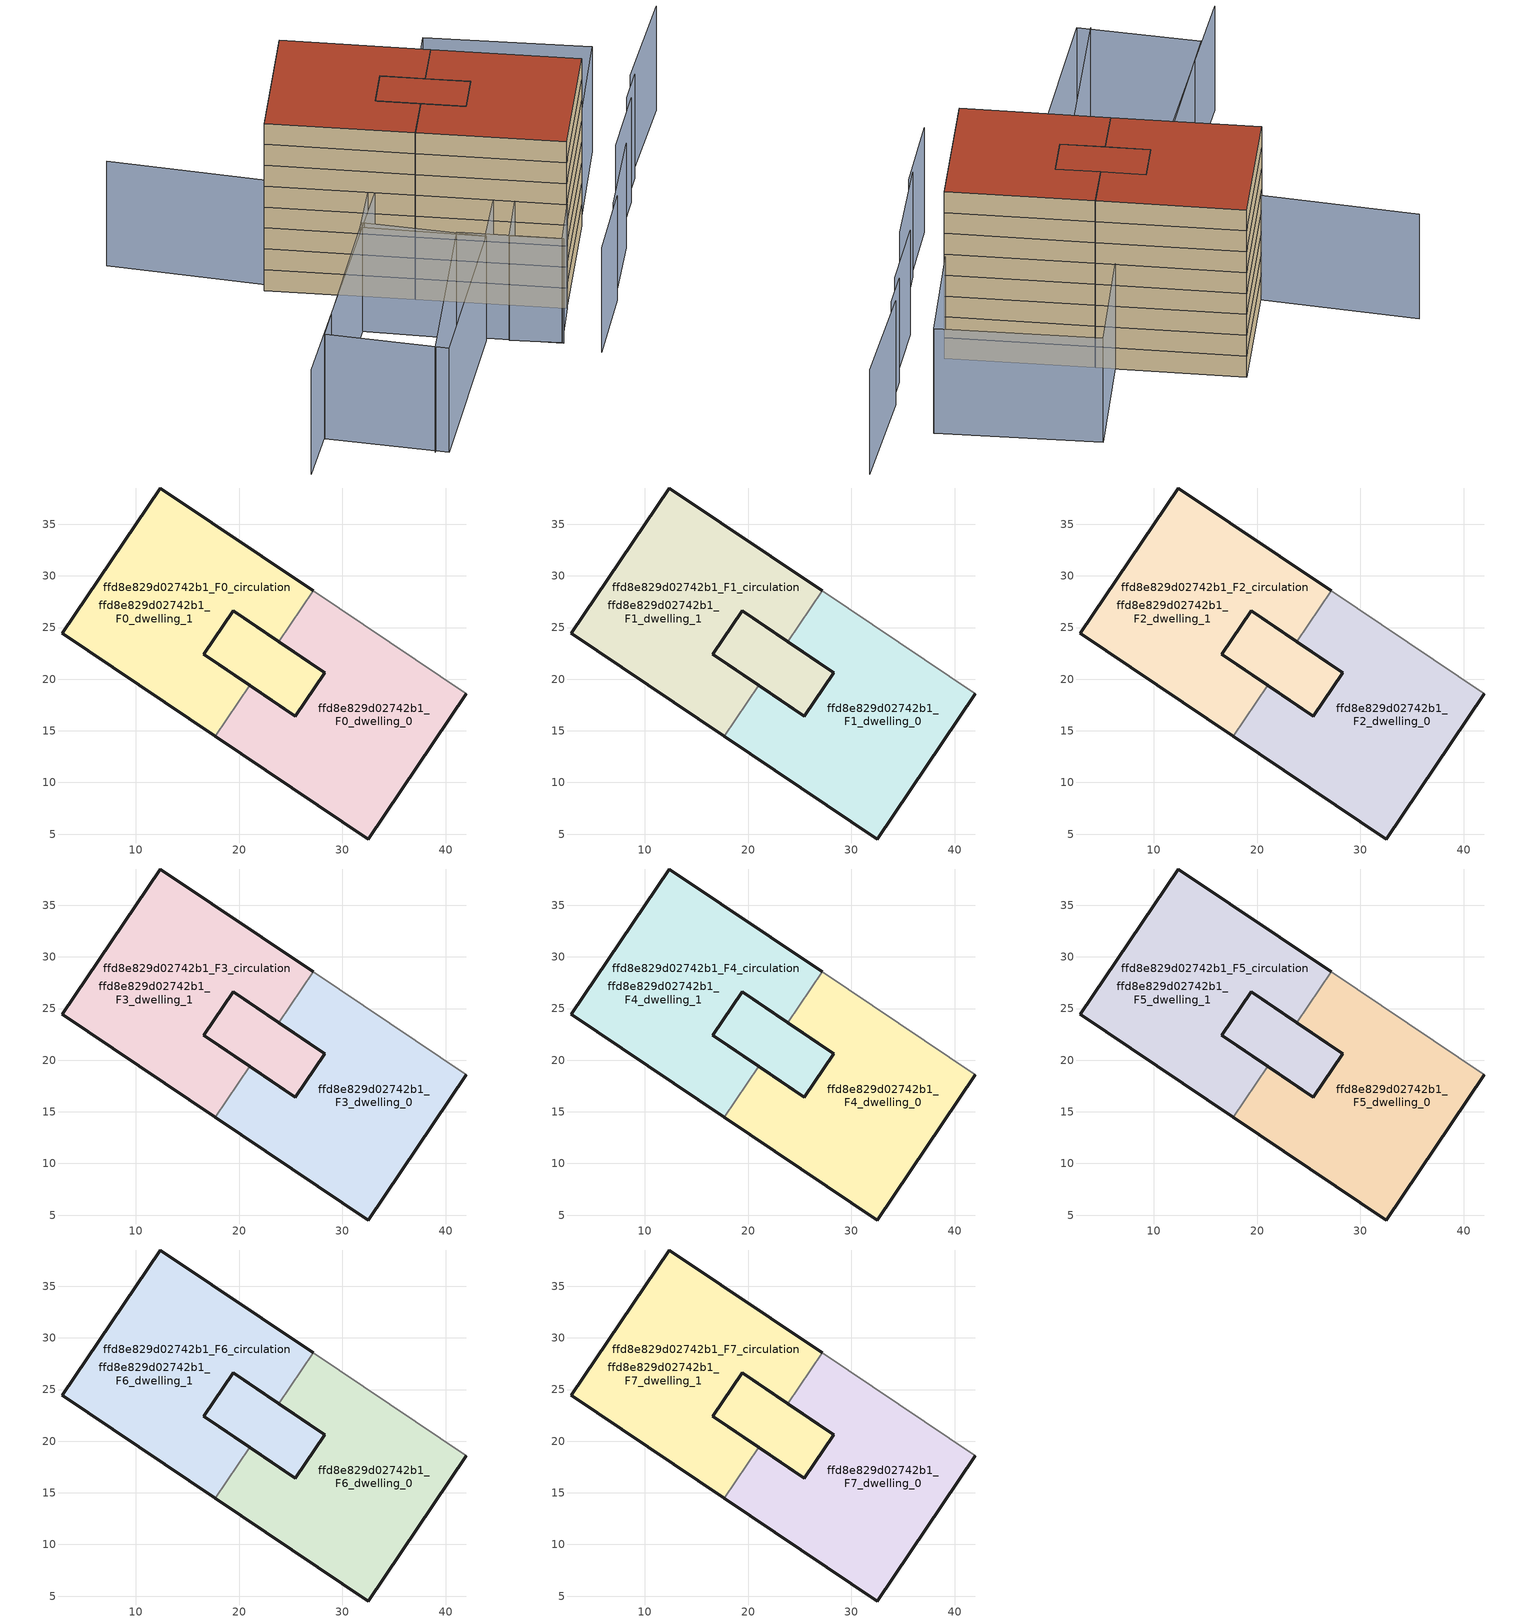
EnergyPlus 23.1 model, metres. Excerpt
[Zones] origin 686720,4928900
ffd8e829d02742b1_F0_dwelling_0
 floor ground (EU_floor_Construction): 41.97,18.59 32.5,4.53 17.7,14.49 21.01,19.41 25.45,16.42 28.29,20.64 23.84,23.63 27.16,28.55 z0
 wall outside (EU_wall_Construction): 23.84,23.63 28.29,20.64 25.45,16.42 21.01,19.41 / 17.7,14.49 32.5,4.53 41.97,18.59 z0:3
 wall adiabatic (EU_wall_Construction): 41.97,18.59 27.16,28.55 z0:3
 wall to ffd8e829d02742b1_F0_dwelling_1 (EU_wall_Construction): 27.16,28.55 23.84,23.63 / 21.01,19.41 17.7,14.49 z0:3
ffd8e829d02742b1_F0_dwelling_1
 floor ground (EU_floor_Construction): 27.16,28.55 23.84,23.63 19.4,26.62 16.56,22.4 21.01,19.41 17.7,14.49 2.89,24.45 12.35,38.51 z0; 28.29,20.64 25.45,16.42 21.01,19.41 16.56,22.4 19.4,26.62 23.84,23.63 z0
 wall outside (EU_wall_Construction): 21.01,19.41 16.56,22.4 19.4,26.62 23.84,23.63 / 27.16,28.55 12.35,38.51 2.89,24.45 17.7,14.49 z0:3
ffd8e829d02742b1_F0_circulation
 floor ground (EU_floor_Construction): 27.16,28.55 23.84,23.63 19.4,26.62 16.56,22.4 21.01,19.41 17.7,14.49 2.89,24.45 12.35,38.51 z0; 28.29,20.64 25.45,16.42 21.01,19.41 16.56,22.4 19.4,26.62 23.84,23.63 z0
 wall outside (EU_wall_Construction): 19.4,26.62 16.56,22.4 25.45,16.42 28.29,20.64 19.4,26.62 z0:3
ffd8e829d02742b1_F1_dwelling_0
 floor to ffd8e829d02742b1_F0_dwelling_0 (EU_floor_Construction): 41.97,18.59 32.5,4.53 17.7,14.49 21.01,19.41 25.45,16.42 28.29,20.64 23.84,23.63 27.16,28.55 z3
 wall outside (EU_wall_Construction): 23.84,23.63 28.29,20.64 25.45,16.42 21.01,19.41 / 17.7,14.49 32.5,4.53 41.97,18.59 z3:6
 wall adiabatic (EU_wall_Construction): 41.97,18.59 27.16,28.55 z3:6
 wall to ffd8e829d02742b1_F1_dwelling_1 (EU_wall_Construction): 27.16,28.55 23.84,23.63 / 21.01,19.41 17.7,14.49 z3:6
ffd8e829d02742b1_F1_dwelling_1
 floor outside (EU_floor_Construction): 27.16,28.55 23.84,23.63 19.4,26.62 16.56,22.4 21.01,19.41 17.7,14.49 2.89,24.45 12.35,38.51 z3; 28.29,20.64 25.45,16.42 21.01,19.41 16.56,22.4 19.4,26.62 23.84,23.63 z3
 wall outside (EU_wall_Construction): 21.01,19.41 16.56,22.4 19.4,26.62 23.84,23.63 / 27.16,28.55 12.35,38.51 2.89,24.45 17.7,14.49 z3:6
ffd8e829d02742b1_F1_circulation
 floor to ffd8e829d02742b1_F0_circulation (EU_floor_Construction): 23.84,23.63 28.29,20.64 25.45,16.42 21.01,19.41 16.56,22.4 19.4,26.62 z3; 27.16,28.55 23.84,23.63 19.4,26.62 16.56,22.4 21.01,19.41 17.7,14.49 2.89,24.45 12.35,38.51 z3
 wall outside (EU_wall_Construction): 19.4,26.62 16.56,22.4 25.45,16.42 28.29,20.64 19.4,26.62 z3:6
ffd8e829d02742b1_F2_dwelling_0
 floor to ffd8e829d02742b1_F1_dwelling_0 (EU_floor_Construction): 41.97,18.59 32.5,4.53 17.7,14.49 21.01,19.41 25.45,16.42 28.29,20.64 23.84,23.63 27.16,28.55 z6
 wall outside (EU_wall_Construction): 23.84,23.63 28.29,20.64 25.45,16.42 21.01,19.41 / 17.7,14.49 32.5,4.53 41.97,18.59 z6:9
 wall adiabatic (EU_wall_Construction): 41.97,18.59 27.16,28.55 z6:9
 wall to ffd8e829d02742b1_F2_dwelling_1 (EU_wall_Construction): 27.16,28.55 23.84,23.63 / 21.01,19.41 17.7,14.49 z6:9
ffd8e829d02742b1_F2_dwelling_1
 floor outside (EU_floor_Construction): 27.16,28.55 23.84,23.63 19.4,26.62 16.56,22.4 21.01,19.41 17.7,14.49 2.89,24.45 12.35,38.51 z6; 28.29,20.64 25.45,16.42 21.01,19.41 16.56,22.4 19.4,26.62 23.84,23.63 z6
 wall outside (EU_wall_Construction): 21.01,19.41 16.56,22.4 19.4,26.62 23.84,23.63 / 27.16,28.55 12.35,38.51 2.89,24.45 17.7,14.49 z6:9
ffd8e829d02742b1_F2_circulation
 floor to ffd8e829d02742b1_F1_circulation (EU_floor_Construction): 23.84,23.63 28.29,20.64 25.45,16.42 21.01,19.41 16.56,22.4 19.4,26.62 z6; 27.16,28.55 23.84,23.63 19.4,26.62 16.56,22.4 21.01,19.41 17.7,14.49 2.89,24.45 12.35,38.51 z6
 wall outside (EU_wall_Construction): 19.4,26.62 16.56,22.4 25.45,16.42 28.29,20.64 19.4,26.62 z6:9
ffd8e829d02742b1_F3_dwelling_0
 floor to ffd8e829d02742b1_F2_dwelling_0 (EU_floor_Construction): 41.97,18.59 32.5,4.53 17.7,14.49 21.01,19.41 25.45,16.42 28.29,20.64 23.84,23.63 27.16,28.55 z9
 wall outside (EU_wall_Construction): 23.84,23.63 28.29,20.64 25.45,16.42 21.01,19.41 / 17.7,14.49 32.5,4.53 41.97,18.59 z9:12
 wall adiabatic (EU_wall_Construction): 41.97,18.59 27.16,28.55 z9:12
 wall to ffd8e829d02742b1_F3_dwelling_1 (EU_wall_Construction): 27.16,28.55 23.84,23.63 / 21.01,19.41 17.7,14.49 z9:12
ffd8e829d02742b1_F3_dwelling_1
 floor outside (EU_floor_Construction): 27.16,28.55 23.84,23.63 19.4,26.62 16.56,22.4 21.01,19.41 17.7,14.49 2.89,24.45 12.35,38.51 z9; 28.29,20.64 25.45,16.42 21.01,19.41 16.56,22.4 19.4,26.62 23.84,23.63 z9
 wall outside (EU_wall_Construction): 21.01,19.41 16.56,22.4 19.4,26.62 23.84,23.63 / 27.16,28.55 12.35,38.51 2.89,24.45 17.7,14.49 z9:12
ffd8e829d02742b1_F3_circulation
 floor to ffd8e829d02742b1_F2_circulation (EU_floor_Construction): 23.84,23.63 28.29,20.64 25.45,16.42 21.01,19.41 16.56,22.4 19.4,26.62 z9; 27.16,28.55 23.84,23.63 19.4,26.62 16.56,22.4 21.01,19.41 17.7,14.49 2.89,24.45 12.35,38.51 z9
 wall outside (EU_wall_Construction): 19.4,26.62 16.56,22.4 25.45,16.42 28.29,20.64 19.4,26.62 z9:12
ffd8e829d02742b1_F4_dwelling_0
 floor to ffd8e829d02742b1_F3_dwelling_0 (EU_floor_Construction): 41.97,18.59 32.5,4.53 17.7,14.49 21.01,19.41 25.45,16.42 28.29,20.64 23.84,23.63 27.16,28.55 z12
 wall outside (EU_wall_Construction): 23.84,23.63 28.29,20.64 25.45,16.42 21.01,19.41 / 17.7,14.49 32.5,4.53 41.97,18.59 z12:15
 wall adiabatic (EU_wall_Construction): 41.97,18.59 27.16,28.55 z12:15
 wall to ffd8e829d02742b1_F4_dwelling_1 (EU_wall_Construction): 27.16,28.55 23.84,23.63 / 21.01,19.41 17.7,14.49 z12:15
ffd8e829d02742b1_F4_dwelling_1
 floor outside (EU_floor_Construction): 27.16,28.55 23.84,23.63 19.4,26.62 16.56,22.4 21.01,19.41 17.7,14.49 2.89,24.45 12.35,38.51 z12; 28.29,20.64 25.45,16.42 21.01,19.41 16.56,22.4 19.4,26.62 23.84,23.63 z12
 wall outside (EU_wall_Construction): 21.01,19.41 16.56,22.4 19.4,26.62 23.84,23.63 / 27.16,28.55 12.35,38.51 2.89,24.45 17.7,14.49 z12:15
ffd8e829d02742b1_F4_circulation
 floor to ffd8e829d02742b1_F3_circulation (EU_floor_Construction): 23.84,23.63 28.29,20.64 25.45,16.42 21.01,19.41 16.56,22.4 19.4,26.62 z12; 27.16,28.55 23.84,23.63 19.4,26.62 16.56,22.4 21.01,19.41 17.7,14.49 2.89,24.45 12.35,38.51 z12
 wall outside (EU_wall_Construction): 19.4,26.62 16.56,22.4 25.45,16.42 28.29,20.64 19.4,26.62 z12:15
ffd8e829d02742b1_F5_dwelling_0
 floor to ffd8e829d02742b1_F4_dwelling_0 (EU_floor_Construction): 41.97,18.59 32.5,4.53 17.7,14.49 21.01,19.41 25.45,16.42 28.29,20.64 23.84,23.63 27.16,28.55 z15
 wall outside (EU_wall_Construction): 23.84,23.63 28.29,20.64 25.45,16.42 21.01,19.41 / 17.7,14.49 32.5,4.53 41.97,18.59 z15:18
 wall adiabatic (EU_wall_Construction): 41.97,18.59 27.16,28.55 z15:18
 wall to ffd8e829d02742b1_F5_dwelling_1 (EU_wall_Construction): 27.16,28.55 23.84,23.63 / 21.01,19.41 17.7,14.49 z15:18
ffd8e829d02742b1_F5_dwelling_1
 floor outside (EU_floor_Construction): 27.16,28.55 23.84,23.63 19.4,26.62 16.56,22.4 21.01,19.41 17.7,14.49 2.89,24.45 12.35,38.51 z15; 28.29,20.64 25.45,16.42 21.01,19.41 16.56,22.4 19.4,26.62 23.84,23.63 z15
 wall outside (EU_wall_Construction): 21.01,19.41 16.56,22.4 19.4,26.62 23.84,23.63 / 27.16,28.55 12.35,38.51 2.89,24.45 17.7,14.49 z15:18
ffd8e829d02742b1_F5_circulation
 floor to ffd8e829d02742b1_F4_circulation (EU_floor_Construction): 23.84,23.63 28.29,20.64 25.45,16.42 21.01,19.41 16.56,22.4 19.4,26.62 z15; 27.16,28.55 23.84,23.63 19.4,26.62 16.56,22.4 21.01,19.41 17.7,14.49 2.89,24.45 12.35,38.51 z15
 wall outside (EU_wall_Construction): 19.4,26.62 16.56,22.4 25.45,16.42 28.29,20.64 19.4,26.62 z15:18
ffd8e829d02742b1_F6_dwelling_0
 floor to ffd8e829d02742b1_F5_dwelling_0 (EU_floor_Construction): 41.97,18.59 32.5,4.53 17.7,14.49 21.01,19.41 25.45,16.42 28.29,20.64 23.84,23.63 27.16,28.55 z18
 wall outside (EU_wall_Construction): 23.84,23.63 28.29,20.64 25.45,16.42 21.01,19.41 / 17.7,14.49 32.5,4.53 41.97,18.59 z18:21
 wall adiabatic (EU_wall_Construction): 41.97,18.59 27.16,28.55 z18:21
 wall to ffd8e829d02742b1_F6_dwelling_1 (EU_wall_Construction): 27.16,28.55 23.84,23.63 / 21.01,19.41 17.7,14.49 z18:21
ffd8e829d02742b1_F6_dwelling_1
 floor outside (EU_floor_Construction): 27.16,28.55 23.84,23.63 19.4,26.62 16.56,22.4 21.01,19.41 17.7,14.49 2.89,24.45 12.35,38.51 z18; 28.29,20.64 25.45,16.42 21.01,19.41 16.56,22.4 19.4,26.62 23.84,23.63 z18
 wall outside (EU_wall_Construction): 21.01,19.41 16.56,22.4 19.4,26.62 23.84,23.63 / 27.16,28.55 12.35,38.51 2.89,24.45 17.7,14.49 z18:21
ffd8e829d02742b1_F6_circulation
 floor to ffd8e829d02742b1_F5_circulation (EU_floor_Construction): 23.84,23.63 28.29,20.64 25.45,16.42 21.01,19.41 16.56,22.4 19.4,26.62 z18; 27.16,28.55 23.84,23.63 19.4,26.62 16.56,22.4 21.01,19.41 17.7,14.49 2.89,24.45 12.35,38.51 z18
 wall outside (EU_wall_Construction): 19.4,26.62 16.56,22.4 25.45,16.42 28.29,20.64 19.4,26.62 z18:21
ffd8e829d02742b1_F7_dwelling_0
 floor to ffd8e829d02742b1_F6_dwelling_0 (EU_floor_Construction): 41.97,18.59 32.5,4.53 17.7,14.49 21.01,19.41 25.45,16.42 28.29,20.64 23.84,23.63 27.16,28.55 z21
 wall outside (EU_wall_Construction): 23.84,23.63 28.29,20.64 25.45,16.42 21.01,19.41 / 17.7,14.49 32.5,4.53 41.97,18.59 z21:24
 wall adiabatic (EU_wall_Construction): 41.97,18.59 27.16,28.55 z21:24
 wall to ffd8e829d02742b1_F7_dwelling_1 (EU_wall_Construction): 27.16,28.55 23.84,23.63 / 21.01,19.41 17.7,14.49 z21:24
 roof outside (EU_roof_Construction): 32.5,4.53 41.97,18.59 27.16,28.55 23.84,23.63 28.29,20.64 25.45,16.42 21.01,19.41 17.7,14.49 z24
ffd8e829d02742b1_F7_dwelling_1
 floor outside (EU_floor_Construction): 27.16,28.55 23.84,23.63 19.4,26.62 16.56,22.4 21.01,19.41 17.7,14.49 2.89,24.45 12.35,38.51 z21; 28.29,20.64 25.45,16.42 21.01,19.41 16.56,22.4 19.4,26.62 23.84,23.63 z21
 wall outside (EU_wall_Construction): 21.01,19.41 16.56,22.4 19.4,26.62 23.84,23.63 / 27.16,28.55 12.35,38.51 2.89,24.45 17.7,14.49 z21:24
 roof outside (EU_roof_Construction): 25.45,16.42 28.29,20.64 23.84,23.63 19.4,26.62 16.56,22.4 21.01,19.41 z24; 21.01,19.41 16.56,22.4 19.4,26.62 23.84,23.63 27.16,28.55 12.35,38.51 2.89,24.45 17.7,14.49 z24
ffd8e829d02742b1_F7_circulation
 floor to ffd8e829d02742b1_F6_circulation (EU_floor_Construction): 23.84,23.63 28.29,20.64 25.45,16.42 21.01,19.41 16.56,22.4 19.4,26.62 z21; 27.16,28.55 23.84,23.63 19.4,26.62 16.56,22.4 21.01,19.41 17.7,14.49 2.89,24.45 12.35,38.51 z21
 wall outside (EU_wall_Construction): 19.4,26.62 16.56,22.4 25.45,16.42 28.29,20.64 19.4,26.62 z21:24
 roof outside (EU_roof_Construction): 25.45,16.42 28.29,20.64 23.84,23.63 19.4,26.62 16.56,22.4 21.01,19.41 z24; 21.01,19.41 16.56,22.4 19.4,26.62 23.84,23.63 27.16,28.55 12.35,38.51 2.89,24.45 17.7,14.49 z24
shading: 5.28,-13.9 18.48,5.65 / 18.48,5.65 28.95,-1.43 / -11.04,37.57 13.66,17.1 / 13.66,17.1 -9.62,-10.98 / 32,-5.09 38.55,3.32 / 37.43,2.2 44.45,12.21 / 43.2,12.46 49.27,20.08 / 48.88,20.38 51.9,24.17 / 51.38,24.21 60.61,35.15 / -4.89,-5.38 9.55,12.58 / 9.55,12.58 21.15,3.26 / 21.15,3.26 6.7,-14.71 / 6.7,-14.71 -4.89,-5.38 / 21.05,3.34 8.95,11.84 / 8.95,11.84 13.2,17.88 / 13.2,17.88 25.3,9.37 / 25.3,9.37 21.05,3.34 / 32.61,4.58 28.78,-1.31 / 28.78,-1.31 23.58,2.08 / 23.58,2.08 27.41,7.96 / 27.41,7.96 32.61,4.58 / 50.13,31.38 41.83,18.72 / 41.83,18.72 25.1,29.68 / 25.1,29.68 33.4,42.34 / 33.4,42.34 50.13,31.38 z0:15
[Building]
EU S2 Campaign: North Axis=0; Terrain=City; Solar Distribution=FullExterior
[Site:Location]
Bologna: Latitude=44.5; Longitude=11.25; Time Zone=1; Elevation=37
[SizingPeriod:WeatherFileDays]
AnnualSizingPeriod: Begin Month=1; Begin Day of Month=1; End Month=12; End Day of Month=31; Day of Week for Start Day=Monday; Use Weather File Daylight Saving Period=No; Use Weather File Rain and Snow Indicators=No
[MATERIAL]
EU_InternalMass_Material: Roughness=MediumRough; Thickness=0.1; Conductivity=1; Density=1800; Specific Heat=900; Thermal Absorptance=0.9; Solar Absorptance=0.7; Visible Absorptance=0.7
[MATERIAL:NOMASS] Roughness=MediumRough; Thermal Absorptance=0.9; Solar Absorptance=0.7; Visible Absorptance=0.7
Name | Thermal Resistance
EU_wall_NoMass | 0.905828
EU_roof_NoMass | 0.37593
EU_floor_NoMass | 0.67114
[CONSTRUCTION]
EU_wall_Construction: EU_wall_NoMass
EU_roof_Construction: EU_roof_NoMass
EU_floor_Construction: EU_floor_NoMass
EU_InternalMass_Construction: EU_InternalMass_Material
[ZONE] Type=1; Multiplier=1; Ceiling Height=autocalculate; Floor Area=autocalculate; Part of Total Floor Area=Yes
Name | Volume
ffd8e829d02742b1_F0_dwelling_0; ffd8e829d02742b1_F1_dwelling_0; ffd8e829d02742b1_F2_dwelling_0; ffd8e829d02742b1_F3_dwelling_0; ffd8e829d02742b1_F4_dwelling_0; ffd8e829d02742b1_F5_dwelling_0; ffd8e829d02742b1_F6_dwelling_0; ffd8e829d02742b1_F7_dwelling_0 | 825.96
ffd8e829d02742b1_F0_dwelling_1; ffd8e829d02742b1_F1_dwelling_1; ffd8e829d02742b1_F2_dwelling_1; ffd8e829d02742b1_F3_dwelling_1; ffd8e829d02742b1_F4_dwelling_1; ffd8e829d02742b1_F5_dwelling_1; ffd8e829d02742b1_F6_dwelling_1; ffd8e829d02742b1_F7_dwelling_1; ffd8e829d02742b1_F0_circulation | 989.342
ffd8e829d02742b1_F1_circulation; ffd8e829d02742b1_F2_circulation; ffd8e829d02742b1_F3_circulation; ffd8e829d02742b1_F4_circulation; ffd8e829d02742b1_F5_circulation; ffd8e829d02742b1_F6_circulation; ffd8e829d02742b1_F7_circulation | 989.34
[INTERNALMASS] Construction=EU_InternalMass_Construction; Surface Area=275.321
Name | Zone or ZoneList
ffd8e829d02742b1_F0_dwelling_0_EU_InternalMass | ffd8e829d02742b1_F0_dwelling_0
ffd8e829d02742b1_F0_dwelling_1_EU_InternalMass | ffd8e829d02742b1_F0_dwelling_1
ffd8e829d02742b1_F1_dwelling_0_EU_InternalMass | ffd8e829d02742b1_F1_dwelling_0
ffd8e829d02742b1_F1_dwelling_1_EU_InternalMass | ffd8e829d02742b1_F1_dwelling_1
ffd8e829d02742b1_F2_dwelling_0_EU_InternalMass | ffd8e829d02742b1_F2_dwelling_0
ffd8e829d02742b1_F2_dwelling_1_EU_InternalMass | ffd8e829d02742b1_F2_dwelling_1
ffd8e829d02742b1_F3_dwelling_0_EU_InternalMass | ffd8e829d02742b1_F3_dwelling_0
ffd8e829d02742b1_F3_dwelling_1_EU_InternalMass | ffd8e829d02742b1_F3_dwelling_1
ffd8e829d02742b1_F4_dwelling_0_EU_InternalMass | ffd8e829d02742b1_F4_dwelling_0
ffd8e829d02742b1_F4_dwelling_1_EU_InternalMass | ffd8e829d02742b1_F4_dwelling_1
ffd8e829d02742b1_F5_dwelling_0_EU_InternalMass | ffd8e829d02742b1_F5_dwelling_0
ffd8e829d02742b1_F5_dwelling_1_EU_InternalMass | ffd8e829d02742b1_F5_dwelling_1
ffd8e829d02742b1_F6_dwelling_0_EU_InternalMass | ffd8e829d02742b1_F6_dwelling_0
ffd8e829d02742b1_F6_dwelling_1_EU_InternalMass | ffd8e829d02742b1_F6_dwelling_1
ffd8e829d02742b1_F7_dwelling_0_EU_InternalMass | ffd8e829d02742b1_F7_dwelling_0
ffd8e829d02742b1_F7_dwelling_1_EU_InternalMass | ffd8e829d02742b1_F7_dwelling_1
[OTHEREQUIPMENT] Fuel Type=Electricity; Design Level Calculation Method=Watts/Area; Power per Zone Floor Area=1; Fraction Latent=0; Fraction Radiant=0; Fraction Lost=0; Carbon Dioxide Generation Rate=0; EndUse Subcategory=EU_Step8_InternalGains
Name | Zone or ZoneList or Space or SpaceList | Schedule
EU_Step8_InternalGain_ffd8e829d02742b1_F0_dwelling_0_f000 | ffd8e829d02742b1_F0_dwelling_0 | EU_Step8_GainSchedule_ffd8e829d02742b1_F0_dwelling_0_f000
EU_Step8_InternalGain_ffd8e829d02742b1_F0_dwelling_1_f000 | ffd8e829d02742b1_F0_dwelling_1 | EU_Step8_GainSchedule_ffd8e829d02742b1_F0_dwelling_1_f000
EU_Step8_InternalGain_ffd8e829d02742b1_F1_dwelling_0_f000 | ffd8e829d02742b1_F1_dwelling_0 | EU_Step8_GainSchedule_ffd8e829d02742b1_F1_dwelling_0_f000
EU_Step8_InternalGain_ffd8e829d02742b1_F1_dwelling_1_f000 | ffd8e829d02742b1_F1_dwelling_1 | EU_Step8_GainSchedule_ffd8e829d02742b1_F1_dwelling_1_f000
EU_Step8_InternalGain_ffd8e829d02742b1_F2_dwelling_0_f000 | ffd8e829d02742b1_F2_dwelling_0 | EU_Step8_GainSchedule_ffd8e829d02742b1_F2_dwelling_0_f000
EU_Step8_InternalGain_ffd8e829d02742b1_F2_dwelling_1_f000 | ffd8e829d02742b1_F2_dwelling_1 | EU_Step8_GainSchedule_ffd8e829d02742b1_F2_dwelling_1_f000
EU_Step8_InternalGain_ffd8e829d02742b1_F3_dwelling_0_f000 | ffd8e829d02742b1_F3_dwelling_0 | EU_Step8_GainSchedule_ffd8e829d02742b1_F3_dwelling_0_f000
EU_Step8_InternalGain_ffd8e829d02742b1_F3_dwelling_1_f000 | ffd8e829d02742b1_F3_dwelling_1 | EU_Step8_GainSchedule_ffd8e829d02742b1_F3_dwelling_1_f000
EU_Step8_InternalGain_ffd8e829d02742b1_F4_dwelling_0_f000 | ffd8e829d02742b1_F4_dwelling_0 | EU_Step8_GainSchedule_ffd8e829d02742b1_F4_dwelling_0_f000
EU_Step8_InternalGain_ffd8e829d02742b1_F4_dwelling_1_f000 | ffd8e829d02742b1_F4_dwelling_1 | EU_Step8_GainSchedule_ffd8e829d02742b1_F4_dwelling_1_f000
EU_Step8_InternalGain_ffd8e829d02742b1_F5_dwelling_0_f000 | ffd8e829d02742b1_F5_dwelling_0 | EU_Step8_GainSchedule_ffd8e829d02742b1_F5_dwelling_0_f000
EU_Step8_InternalGain_ffd8e829d02742b1_F5_dwelling_1_f000 | ffd8e829d02742b1_F5_dwelling_1 | EU_Step8_GainSchedule_ffd8e829d02742b1_F5_dwelling_1_f000
EU_Step8_InternalGain_ffd8e829d02742b1_F6_dwelling_0_f000 | ffd8e829d02742b1_F6_dwelling_0 | EU_Step8_GainSchedule_ffd8e829d02742b1_F6_dwelling_0_f000
EU_Step8_InternalGain_ffd8e829d02742b1_F6_dwelling_1_f000 | ffd8e829d02742b1_F6_dwelling_1 | EU_Step8_GainSchedule_ffd8e829d02742b1_F6_dwelling_1_f000
EU_Step8_InternalGain_ffd8e829d02742b1_F7_dwelling_0_f000 | ffd8e829d02742b1_F7_dwelling_0 | EU_Step8_GainSchedule_ffd8e829d02742b1_F7_dwelling_0_f000
EU_Step8_InternalGain_ffd8e829d02742b1_F7_dwelling_1_f000 | ffd8e829d02742b1_F7_dwelling_1 | EU_Step8_GainSchedule_ffd8e829d02742b1_F7_dwelling_1_f000
[ZONEINFILTRATION:DESIGNFLOWRATE] Schedule=EU_AlwaysOn; Design Flow Rate Calculation Method=Flow/Area; Flow Rate per Floor Area=0.0005; Constant Term Coefficient=1; Temperature Term Coefficient=0; Velocity Term Coefficient=0; Velocity Squared Term Coefficient=0
Name | Zone or ZoneList or Space or SpaceList
EU_Circulation_Infiltration_ffd8e829d02742b1_F0_circulation | ffd8e829d02742b1_F0_circulation
EU_Circulation_Infiltration_ffd8e829d02742b1_F1_circulation | ffd8e829d02742b1_F1_circulation
EU_Circulation_Infiltration_ffd8e829d02742b1_F2_circulation | ffd8e829d02742b1_F2_circulation
EU_Circulation_Infiltration_ffd8e829d02742b1_F3_circulation | ffd8e829d02742b1_F3_circulation
EU_Circulation_Infiltration_ffd8e829d02742b1_F4_circulation | ffd8e829d02742b1_F4_circulation
EU_Circulation_Infiltration_ffd8e829d02742b1_F5_circulation | ffd8e829d02742b1_F5_circulation
EU_Circulation_Infiltration_ffd8e829d02742b1_F6_circulation | ffd8e829d02742b1_F6_circulation
EU_Circulation_Infiltration_ffd8e829d02742b1_F7_circulation | ffd8e829d02742b1_F7_circulation
[ZONEVENTILATION:DESIGNFLOWRATE] Schedule=EU_AlwaysOn; Design Flow Rate Calculation Method=AirChanges/Hour; Air Changes per Hour=0.73129; Ventilation Type=Natural; Fan Pressure Rise=0; Fan Total Efficiency=1; Constant Term Coefficient=1; Temperature Term Coefficient=0; Velocity Term Coefficient=0; Velocity Squared Term Coefficient=0; Minimum Indoor Temperature=-100; Maximum Indoor Temperature=100; Delta Temperature=-100; Minimum Outdoor Temperature=-100; Maximum Outdoor Temperature=100; Maximum Wind Speed=40
Name | Zone or ZoneList or Space or SpaceList
EU_ConstantAir_ffd8e829d02742b1_F0_dwelling_0 | ffd8e829d02742b1_F0_dwelling_0
EU_ConstantAir_ffd8e829d02742b1_F0_dwelling_1 | ffd8e829d02742b1_F0_dwelling_1
EU_ConstantAir_ffd8e829d02742b1_F1_dwelling_0 | ffd8e829d02742b1_F1_dwelling_0
EU_ConstantAir_ffd8e829d02742b1_F1_dwelling_1 | ffd8e829d02742b1_F1_dwelling_1
EU_ConstantAir_ffd8e829d02742b1_F2_dwelling_0 | ffd8e829d02742b1_F2_dwelling_0
EU_ConstantAir_ffd8e829d02742b1_F2_dwelling_1 | ffd8e829d02742b1_F2_dwelling_1
EU_ConstantAir_ffd8e829d02742b1_F3_dwelling_0 | ffd8e829d02742b1_F3_dwelling_0
EU_ConstantAir_ffd8e829d02742b1_F3_dwelling_1 | ffd8e829d02742b1_F3_dwelling_1
EU_ConstantAir_ffd8e829d02742b1_F4_dwelling_0 | ffd8e829d02742b1_F4_dwelling_0
EU_ConstantAir_ffd8e829d02742b1_F4_dwelling_1 | ffd8e829d02742b1_F4_dwelling_1
EU_ConstantAir_ffd8e829d02742b1_F5_dwelling_0 | ffd8e829d02742b1_F5_dwelling_0
EU_ConstantAir_ffd8e829d02742b1_F5_dwelling_1 | ffd8e829d02742b1_F5_dwelling_1
EU_ConstantAir_ffd8e829d02742b1_F6_dwelling_0 | ffd8e829d02742b1_F6_dwelling_0
EU_ConstantAir_ffd8e829d02742b1_F6_dwelling_1 | ffd8e829d02742b1_F6_dwelling_1
EU_ConstantAir_ffd8e829d02742b1_F7_dwelling_0 | ffd8e829d02742b1_F7_dwelling_0
EU_ConstantAir_ffd8e829d02742b1_F7_dwelling_1 | ffd8e829d02742b1_F7_dwelling_1
[HVACTEMPLATE:THERMOSTAT] Constant Heating Setpoint=20; Constant Cooling Setpoint=50
EU_HeatOnly_ffd8e829d02742b1_F0_dwelling_0; EU_HeatOnly_ffd8e829d02742b1_F0_dwelling_1; EU_HeatOnly_ffd8e829d02742b1_F1_dwelling_0; EU_HeatOnly_ffd8e829d02742b1_F1_dwelling_1; EU_HeatOnly_ffd8e829d02742b1_F2_dwelling_0; EU_HeatOnly_ffd8e829d02742b1_F2_dwelling_1; EU_HeatOnly_ffd8e829d02742b1_F3_dwelling_0; EU_HeatOnly_ffd8e829d02742b1_F3_dwelling_1; EU_HeatOnly_ffd8e829d02742b1_F4_dwelling_0; EU_HeatOnly_ffd8e829d02742b1_F4_dwelling_1; EU_HeatOnly_ffd8e829d02742b1_F5_dwelling_0; EU_HeatOnly_ffd8e829d02742b1_F5_dwelling_1; EU_HeatOnly_ffd8e829d02742b1_F6_dwelling_0; EU_HeatOnly_ffd8e829d02742b1_F6_dwelling_1; EU_HeatOnly_ffd8e829d02742b1_F7_dwelling_0; EU_HeatOnly_ffd8e829d02742b1_F7_dwelling_1
[HVACTEMPLATE:ZONE:IDEALLOADSAIRSYSTEM] System Availability Schedule=EU_AlwaysOn; Maximum Heating Supply Air Temperature=50; Minimum Cooling Supply Air Temperature=13; Maximum Heating Supply Air Humidity Ratio=0.0156; Minimum Cooling Supply Air Humidity Ratio=0.0077; Heating Limit=NoLimit; Cooling Limit=NoLimit; Heating Availability Schedule=EU_AlwaysOn; Cooling Availability Schedule=EU_CoolingOff; Dehumidification Control Type=ConstantSensibleHeatRatio; Cooling Sensible Heat Ratio=0.7; Dehumidification Setpoint=60; Humidification Control Type=None; Humidification Setpoint=30; Outdoor Air Method=None; Outdoor Air Flow Rate per Person=0.00944; Outdoor Air Flow Rate per Zone Floor Area=0; Outdoor Air Flow Rate per Zone=0; Demand Controlled Ventilation Type=None; Outdoor Air Economizer Type=NoEconomizer; Heat Recovery Type=None; Sensible Heat Recovery Effectiveness=0.7; Latent Heat Recovery Effectiveness=0.65
Name | Template Thermostat
ffd8e829d02742b1_F0_dwelling_0 | EU_HeatOnly_ffd8e829d02742b1_F0_dwelling_0
ffd8e829d02742b1_F0_dwelling_1 | EU_HeatOnly_ffd8e829d02742b1_F0_dwelling_1
ffd8e829d02742b1_F1_dwelling_0 | EU_HeatOnly_ffd8e829d02742b1_F1_dwelling_0
ffd8e829d02742b1_F1_dwelling_1 | EU_HeatOnly_ffd8e829d02742b1_F1_dwelling_1
ffd8e829d02742b1_F2_dwelling_0 | EU_HeatOnly_ffd8e829d02742b1_F2_dwelling_0
ffd8e829d02742b1_F2_dwelling_1 | EU_HeatOnly_ffd8e829d02742b1_F2_dwelling_1
ffd8e829d02742b1_F3_dwelling_0 | EU_HeatOnly_ffd8e829d02742b1_F3_dwelling_0
ffd8e829d02742b1_F3_dwelling_1 | EU_HeatOnly_ffd8e829d02742b1_F3_dwelling_1
ffd8e829d02742b1_F4_dwelling_0 | EU_HeatOnly_ffd8e829d02742b1_F4_dwelling_0
ffd8e829d02742b1_F4_dwelling_1 | EU_HeatOnly_ffd8e829d02742b1_F4_dwelling_1
ffd8e829d02742b1_F5_dwelling_0 | EU_HeatOnly_ffd8e829d02742b1_F5_dwelling_0
ffd8e829d02742b1_F5_dwelling_1 | EU_HeatOnly_ffd8e829d02742b1_F5_dwelling_1
ffd8e829d02742b1_F6_dwelling_0 | EU_HeatOnly_ffd8e829d02742b1_F6_dwelling_0
ffd8e829d02742b1_F6_dwelling_1 | EU_HeatOnly_ffd8e829d02742b1_F6_dwelling_1
ffd8e829d02742b1_F7_dwelling_0 | EU_HeatOnly_ffd8e829d02742b1_F7_dwelling_0
ffd8e829d02742b1_F7_dwelling_1 | EU_HeatOnly_ffd8e829d02742b1_F7_dwelling_1
[SIZING:ZONE] Zone Cooling Design Supply Air Temperature Input Method=SupplyAirTemperature; Zone Cooling Design Supply Air Temperature=13; Zone Heating Design Supply Air Temperature Input Method=SupplyAirTemperature; Zone Heating Design Supply Air Temperature=50; Zone Cooling Design Supply Air Humidity Ratio=0.008; Zone Heating Design Supply Air Humidity Ratio=0.008; Cooling Design Air Flow Method=DesignDay; Cooling Design Air Flow Rate=0; Cooling Minimum Air Flow per Zone Floor Area=0.000762; Cooling Minimum Air Flow=0; Cooling Minimum Air Flow Fraction=0.2; Heating Design Air Flow Method=DesignDay; Heating Design Air Flow Rate=0; Heating Maximum Air Flow per Zone Floor Area=0.002032; Heating Maximum Air Flow=0.141576; Heating Maximum Air Flow Fraction=0.3; Account for Dedicated Outdoor Air System=No; Dedicated Outdoor Air System Control Strategy=NeutralSupplyAir; Dedicated Outdoor Air Low Setpoint Temperature for Design=autosize; Dedicated Outdoor Air High Setpoint Temperature for Design=autosize; Zone Load Sizing Method=Sensible Load Only No Latent Load; Zone Latent Cooling Design Supply Air Humidity Ratio Input Method=HumidityRatioDifference; Zone Cooling Design Supply Air Humidity Ratio Difference=0.005; Zone Latent Heating Design Supply Air Humidity Ratio Input Method=HumidityRatioDifference; Zone Humidification Design Supply Air Humidity Ratio Difference=0.005
ffd8e829d02742b1_F0_dwelling_0; ffd8e829d02742b1_F0_dwelling_1; ffd8e829d02742b1_F1_dwelling_0; ffd8e829d02742b1_F1_dwelling_1; ffd8e829d02742b1_F2_dwelling_0; ffd8e829d02742b1_F2_dwelling_1; ffd8e829d02742b1_F3_dwelling_0; ffd8e829d02742b1_F3_dwelling_1; ffd8e829d02742b1_F4_dwelling_0; ffd8e829d02742b1_F4_dwelling_1; ffd8e829d02742b1_F5_dwelling_0; ffd8e829d02742b1_F5_dwelling_1; ffd8e829d02742b1_F6_dwelling_0; ffd8e829d02742b1_F6_dwelling_1; ffd8e829d02742b1_F7_dwelling_0; ffd8e829d02742b1_F7_dwelling_1
[SCHEDULE:CONSTANT]
Name | Hourly Value
EU_AlwaysOn | 1
EU_CoolingOff | 0
[SCHEDULE:FILE] Column Number=1; Rows to Skip at Top=0; Number of Hours of Data=8760; Column Separator=Comma; Interpolate to Timestep=No; Minutes per Item=60; Adjust Schedule for Daylight Savings=Yes
Name | File
EU_Step8_GainSchedule_ffd8e829d02742b1_F0_dwelling_0_f000 | ../../schedules/ffd8e829d02742b1/ffd8e829d02742b1_F0_dwelling_0_f000_gain.csv
EU_Step8_GainSchedule_ffd8e829d02742b1_F0_dwelling_1_f000 | ../../schedules/ffd8e829d02742b1/ffd8e829d02742b1_F0_dwelling_1_f000_gain.csv
EU_Step8_GainSchedule_ffd8e829d02742b1_F1_dwelling_0_f000 | ../../schedules/ffd8e829d02742b1/ffd8e829d02742b1_F1_dwelling_0_f000_gain.csv
EU_Step8_GainSchedule_ffd8e829d02742b1_F1_dwelling_1_f000 | ../../schedules/ffd8e829d02742b1/ffd8e829d02742b1_F1_dwelling_1_f000_gain.csv
EU_Step8_GainSchedule_ffd8e829d02742b1_F2_dwelling_0_f000 | ../../schedules/ffd8e829d02742b1/ffd8e829d02742b1_F2_dwelling_0_f000_gain.csv
EU_Step8_GainSchedule_ffd8e829d02742b1_F2_dwelling_1_f000 | ../../schedules/ffd8e829d02742b1/ffd8e829d02742b1_F2_dwelling_1_f000_gain.csv
EU_Step8_GainSchedule_ffd8e829d02742b1_F3_dwelling_0_f000 | ../../schedules/ffd8e829d02742b1/ffd8e829d02742b1_F3_dwelling_0_f000_gain.csv
EU_Step8_GainSchedule_ffd8e829d02742b1_F3_dwelling_1_f000 | ../../schedules/ffd8e829d02742b1/ffd8e829d02742b1_F3_dwelling_1_f000_gain.csv
EU_Step8_GainSchedule_ffd8e829d02742b1_F4_dwelling_0_f000 | ../../schedules/ffd8e829d02742b1/ffd8e829d02742b1_F4_dwelling_0_f000_gain.csv
EU_Step8_GainSchedule_ffd8e829d02742b1_F4_dwelling_1_f000 | ../../schedules/ffd8e829d02742b1/ffd8e829d02742b1_F4_dwelling_1_f000_gain.csv
EU_Step8_GainSchedule_ffd8e829d02742b1_F5_dwelling_0_f000 | ../../schedules/ffd8e829d02742b1/ffd8e829d02742b1_F5_dwelling_0_f000_gain.csv
EU_Step8_GainSchedule_ffd8e829d02742b1_F5_dwelling_1_f000 | ../../schedules/ffd8e829d02742b1/ffd8e829d02742b1_F5_dwelling_1_f000_gain.csv
EU_Step8_GainSchedule_ffd8e829d02742b1_F6_dwelling_0_f000 | ../../schedules/ffd8e829d02742b1/ffd8e829d02742b1_F6_dwelling_0_f000_gain.csv
EU_Step8_GainSchedule_ffd8e829d02742b1_F6_dwelling_1_f000 | ../../schedules/ffd8e829d02742b1/ffd8e829d02742b1_F6_dwelling_1_f000_gain.csv
EU_Step8_GainSchedule_ffd8e829d02742b1_F7_dwelling_0_f000 | ../../schedules/ffd8e829d02742b1/ffd8e829d02742b1_F7_dwelling_0_f000_gain.csv
EU_Step8_GainSchedule_ffd8e829d02742b1_F7_dwelling_1_f000 | ../../schedules/ffd8e829d02742b1/ffd8e829d02742b1_F7_dwelling_1_f000_gain.csv
